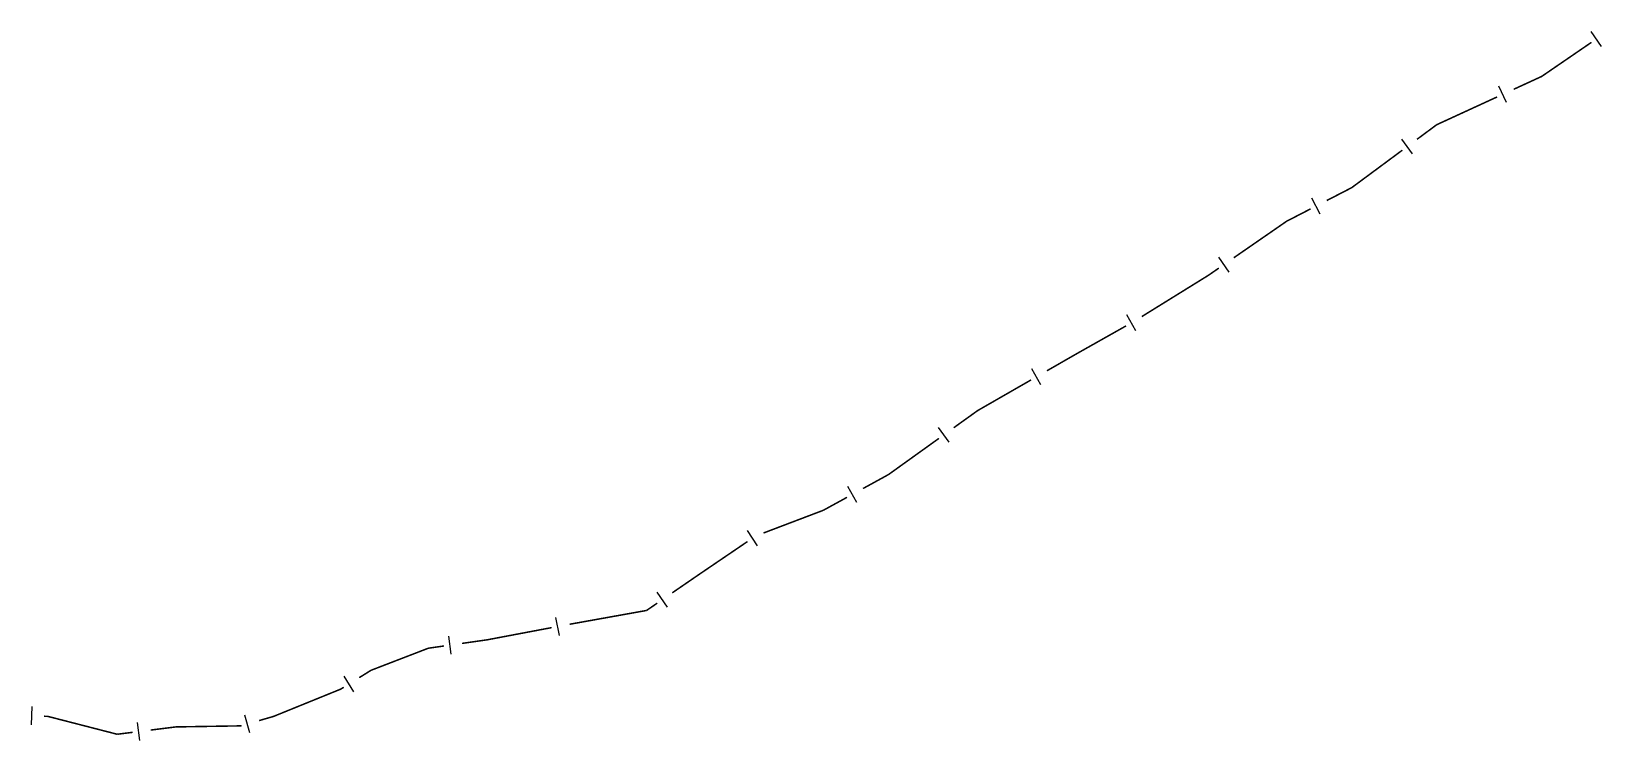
# Model space of a CAD drawing. Extents: x 211453 to 215163, y 4877397 to 4881305.
# Drawn here: x 211810.8 to 212069.4, y 4878737.6 to 4878854.4 of the extents above; entities that cross this region are included whole.
import ezdxf

# ---------------------------------------------------------------- set-up
doc = ezdxf.new("R2010")
doc.units = 0
doc.header["$LTSCALE"] = 1.5
doc.header["$MEASUREMENT"] = 0
doc.layers.add('LM-LIM-SETORES-BAIRROS', color=250, linetype='CONTINUOUS')

msp = doc.modelspace()

# ---------------------------------------------------------------- linework, layer by layer
at = {"layer": 'LM-LIM-SETORES-BAIRROS'}
for points in [[(212069.393365, 4878851.96119), (212067.697671, 4878854.435987)], [(212053.733127, 4878842.702771), (212052.47941, 4878845.428243)], [(212038.280882, 4878834.265488), (212036.495199, 4878836.676159)], [(212023.04795, 4878824.329441), (212021.672021, 4878826.995303)], [(212008.048127, 4878814.789726), (212006.34222, 4878817.257495)], [(211992.705343, 4878805.124066), (211991.232304, 4878807.737523)], [(211977.065966, 4878796.237958), (211975.571593, 4878798.839275)], [(211961.960146, 4878786.77164), (211960.211011, 4878789.208959)], [(211946.746652, 4878776.872972), (211945.304154, 4878779.503409)], [(211930.42556, 4878769.739712), (211928.739911, 4878772.221362)], [(211915.562056, 4878759.59991), (211913.864529, 4878762.07345)], [(211897.775725, 4878754.957647), (211897.21805, 4878757.905357)], [(211879.977193, 4878751.875107), (211879.552928, 4878754.844956)], [(211863.915009, 4878745.675807), (211862.33292, 4878748.224727)], [(211810.844791, 4878740.24305), (211810.982052, 4878743.239909)], [(211846.836232, 4878738.931692), (211845.999801, 4878741.812731)], [(211828.696923, 4878737.63669), (211828.324819, 4878740.613524)]]:
    msp.add_lwpolyline(points, dxfattribs=at)
at = {"layer": 'LM-LIM-SETORES-BAIRROS', "const_width": 0.25}
for points in [[(212059.526157, 4878847.018656), (212067.720586, 4878852.633357)], [(212054.923249, 4878844.901318), (212059.465702, 4878846.990846)], [(212059.465702, 4878846.990846), (212059.526157, 4878847.018656)], [(212042.24768, 4878839.070556), (212052.197778, 4878843.647601)], [(212038.995155, 4878836.661279), (212042.209384, 4878839.042189)], [(212042.209384, 4878839.042189), (212042.24768, 4878839.070556)], [(212028.252113, 4878828.703469), (212036.584483, 4878834.875596)], [(212024.137227, 4878826.579657), (212027.69171, 4878828.414229)], [(212027.69171, 4878828.414229), (212028.252113, 4878828.703469)], [(212017.539457, 4878823.174356), (212021.471365, 4878825.203729)], [(212008.840353, 4878817.160882), (212017.066247, 4878822.847239)], [(212017.066247, 4878822.847239), (212017.539457, 4878823.174356)], [(212003.879409, 4878813.787862), (212004.666991, 4878814.27594)], [(212004.666991, 4878814.27594), (212006.372584, 4878815.454975)], [(211993.67929, 4878807.466661), (212003.879409, 4878813.787862)], [(211982.896109, 4878801.317082), (211991.097671, 4878805.939781)], [(211982.388518, 4878801.025488), (211982.896109, 4878801.317082)], [(211978.05299, 4878798.534865), (211982.388518, 4878801.025488)], [(211966.65434, 4878791.986704), (211975.451674, 4878797.040492)], [(211962.710458, 4878789.156389), (211965.960217, 4878791.48857)], [(211965.960217, 4878791.48857), (211966.65434, 4878791.986704)], [(211951.967634, 4878781.446833), (211960.273139, 4878787.407254)], [(211947.779028, 4878779.149856), (211951.286278, 4878781.073186)], [(211951.286278, 4878781.073186), (211951.967634, 4878781.446833)], [(211931.383759, 4878771.822618), (211940.732076, 4878775.373529)], [(211940.732076, 4878775.373529), (211941.254978, 4878775.572151)], [(211941.254978, 4878775.572151), (211945.148591, 4878777.707358)], [(211920.952767, 4878765.118672), (211928.755519, 4878770.418654)], [(211920.484886, 4878764.797577), (211920.952767, 4878765.118672)], [(211916.362319, 4878761.968365), (211920.484886, 4878764.797577)], [(211912.140743, 4878759.071205), (211913.888779, 4878760.270837)], [(211899.463411, 4878756.795786), (211911.274665, 4878758.915755)], [(211911.274665, 4878758.915755), (211912.140743, 4878759.071205)], [(211885.877457, 4878754.233231), (211896.514318, 4878756.24561)], [(211866.784739, 4878749.222472), (211875.828008, 4878752.707035)], [(211875.828008, 4878752.707035), (211876.20151, 4878752.850953)], [(211876.20151, 4878752.850953), (211878.775111, 4878753.21861)], [(211881.74496, 4878753.642874), (211885.704758, 4878754.20856)], [(211885.704758, 4878754.20856), (211885.877457, 4878754.233231)], [(211864.823244, 4878748.004993), (211866.522525, 4878749.059719)], [(211866.522525, 4878749.059719), (211866.784739, 4878749.222472)], [(211850.715755, 4878741.619942), (211861.3931, 4878745.957614)], [(211861.3931, 4878745.957614), (211861.773981, 4878746.112346)], [(211861.773981, 4878746.112346), (211862.274324, 4878746.422904)], [(211812.911327, 4878741.649972), (211813.567028, 4878741.619942)], [(211813.567028, 4878741.619942), (211824.552088, 4878738.790457)], [(211830.495427, 4878739.373177), (211834.464538, 4878739.869316)], [(211834.464538, 4878739.869316), (211834.646771, 4878739.892094)], [(211834.646771, 4878739.892094), (211844.461843, 4878740.050408)], [(211844.461843, 4878740.050408), (211845.359427, 4878740.064879)], [(211845.359427, 4878740.064879), (211845.45767, 4878740.093401)], [(211848.338709, 4878740.929832), (211850.259401, 4878741.487453)], [(211850.259401, 4878741.487453), (211850.715755, 4878741.619942)], [(211824.552088, 4878738.790457), (211824.970823, 4878738.682601)], [(211824.970823, 4878738.682601), (211827.518593, 4878739.001072)]]:
    msp.add_lwpolyline(points, dxfattribs=at)

doc.saveas('drawing.dxf')
